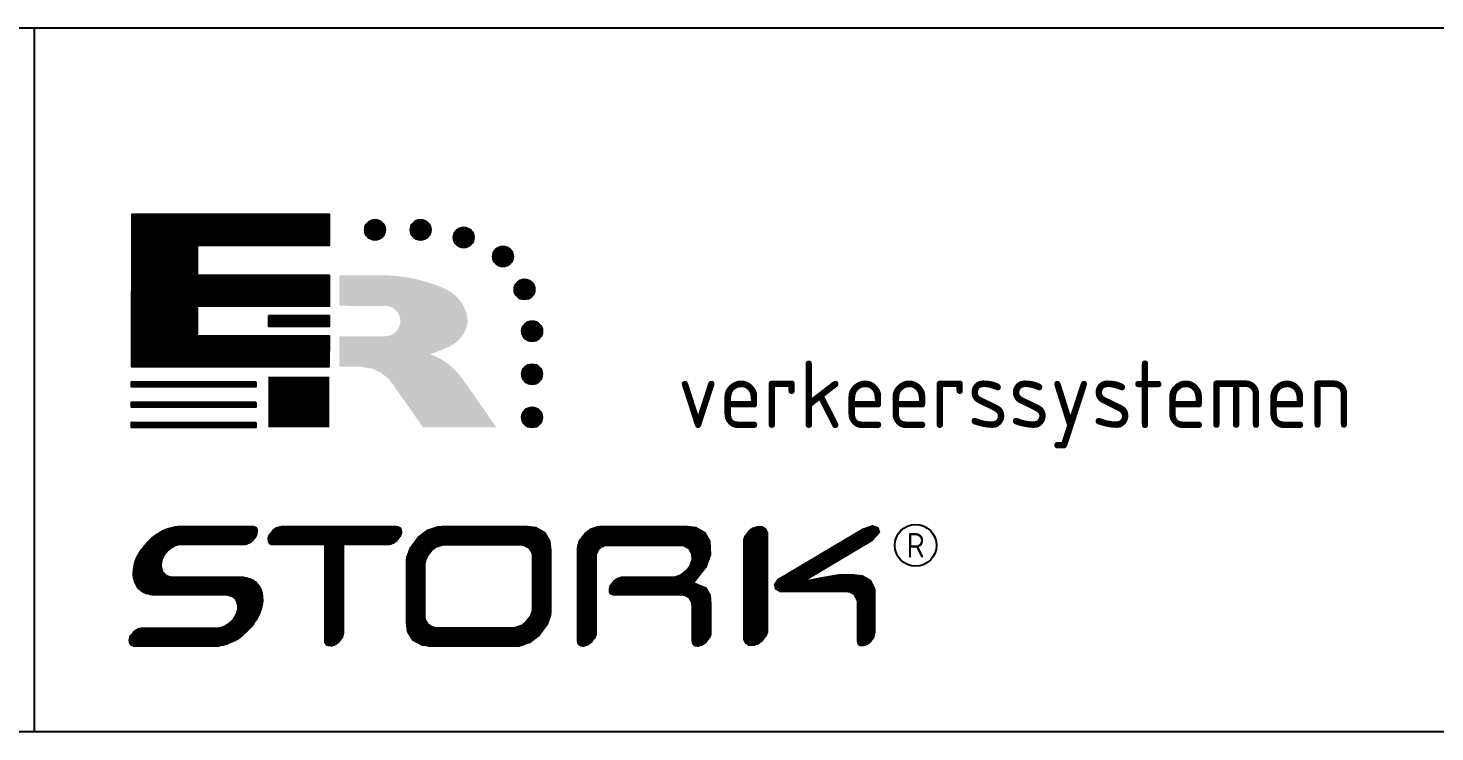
# Model space of a CAD drawing. Extents: x 0 to 386, y 0 to 277.
# Drawn here: x 54.71 to 84.68, y 0 to 15 of the extents above; entities that cross this region are included whole.
import ezdxf
from ezdxf.enums import TextEntityAlignment as Align

# ---------------------------------------------------------------- set-up
doc = ezdxf.new("R2010")
doc.units = 0
doc.header["$MEASUREMENT"] = 0
doc.linetypes.add('CONTINUEUS', pattern=[0, 0, 0, 0, 0, 0, 0])
doc.layers.get('0').update_dxf_attribs({"linetype": 'CONTINUOUS'})
for name, color, linetype in [('ER', 170, 'CONTINUOUS'), ('OH', 3, 'CONTINUOUS'), ('STORK', 130, 'CONTINUOUS')]:
    doc.layers.add(name, color=color, linetype=linetype)
doc.styles.add('ISO', font='isocp.shx')
doc.styles.add('ISOSMAL', font='isocp.shx')

# ---------------------------------------------------------------- blocks, each defined once
blk = doc.blocks.new('*X16')
at = {"color": 0}
for p, q in [((18.069, 3.334), (18.715, 3.334)), ((18.085, 3.365), (18.715, 3.365)), ((18.109, 3.397), (18.715, 3.397)), ((18.134, 3.429), (18.714, 3.429)), ((18.158, 3.461), (18.71, 3.461)), ((18.189, 3.493), (18.694, 3.493)), ((18.231, 3.524), (18.677, 3.524)), ((18.273, 3.556), (18.661, 3.556)), ((18.342, 3.588), (18.608, 3.588)), ((21.192, 3.334), (21.923, 3.334)), ((21.245, 3.365), (21.952, 3.365)), ((21.298, 3.397), (21.981, 3.397)), ((21.352, 3.429), (22.01, 3.429)), ((21.405, 3.461), (22.028, 3.461)), ((21.458, 3.493), (22.016, 3.493)), ((21.511, 3.524), (22.005, 3.524)), ((21.571, 3.556), (21.994, 3.556)), ((21.664, 3.588), (21.982, 3.588)), ((21.756, 3.619), (21.907, 3.619)), ((18.032, 3.207), (18.715, 3.207)), ((18.032, 3.175), (18.715, 3.175)), ((18.032, 3.143), (18.715, 3.143)), ((18.032, 3.111), (18.715, 3.111)), ((18.032, 3.08), (18.715, 3.08)), ((18.032, 3.048), (18.715, 3.048)), ((18.032, 3.016), (18.715, 3.016)), ((18.032, 2.985), (18.715, 2.985)), ((18.032, 2.953), (18.715, 2.953)), ((18.032, 2.921), (18.715, 2.921)), ((18.036, 3.239), (18.715, 3.239)), ((18.047, 3.27), (18.715, 3.27)), ((18.058, 3.302), (18.715, 3.302)), ((20.499, 2.921), (21.315, 2.921)), ((20.552, 2.953), (21.368, 2.953)), ((20.606, 2.985), (21.421, 2.985)), ((20.659, 3.016), (21.474, 3.016)), ((20.712, 3.048), (21.527, 3.048)), ((20.766, 3.08), (21.58, 3.08)), ((20.819, 3.111), (21.634, 3.111)), ((20.872, 3.143), (21.687, 3.143)), ((20.925, 3.175), (21.74, 3.175)), ((20.979, 3.207), (21.793, 3.207)), ((21.032, 3.239), (21.835, 3.239)), ((21.085, 3.27), (21.864, 3.27)), ((21.139, 3.302), (21.893, 3.302)), ((18.032, 2.889), (18.715, 2.889)), ((18.032, 2.857), (18.715, 2.857)), ((18.032, 2.826), (18.715, 2.826)), ((18.032, 2.794), (18.715, 2.794)), ((18.032, 2.762), (18.715, 2.762)), ((18.032, 2.731), (18.715, 2.731)), ((18.032, 2.699), (18.715, 2.699)), ((18.032, 2.667), (18.715, 2.667)), ((18.032, 2.635), (18.715, 2.635)), ((18.032, 2.603), (18.715, 2.603)), ((18.032, 2.572), (18.715, 2.572)), ((18.032, 2.54), (18.715, 2.54)), ((18.032, 2.508), (18.715, 2.508)), ((19.806, 2.508), (20.625, 2.508)), ((19.86, 2.54), (20.678, 2.54)), ((19.913, 2.572), (20.731, 2.572)), ((19.966, 2.603), (20.784, 2.603)), ((20.02, 2.635), (20.837, 2.635)), ((20.073, 2.667), (20.89, 2.667)), ((20.126, 2.699), (20.943, 2.699)), ((20.179, 2.731), (20.996, 2.731)), ((20.233, 2.762), (21.05, 2.762)), ((20.286, 2.794), (21.103, 2.794)), ((20.339, 2.826), (21.156, 2.826)), ((20.393, 2.857), (21.209, 2.857)), ((20.446, 2.889), (21.262, 2.889)), ((18.032, 2.477), (18.715, 2.477)), ((18.032, 2.445), (18.715, 2.445)), ((18.032, 2.413), (18.715, 2.413)), ((18.032, 2.381), (18.715, 2.381)), ((18.032, 2.349), (18.715, 2.349)), ((18.032, 2.318), (18.715, 2.318)), ((18.032, 2.286), (18.715, 2.286)), ((18.032, 2.254), (18.715, 2.254)), ((18.032, 2.223), (18.715, 2.223)), ((18.032, 2.191), (18.715, 2.191)), ((18.032, 2.159), (18.715, 2.159)), ((18.032, 2.127), (18.715, 2.127)), ((18.032, 2.095), (18.715, 2.095)), ((19.114, 2.095), (19.935, 2.095)), ((19.167, 2.127), (19.988, 2.127)), ((19.22, 2.159), (20.041, 2.159)), ((19.274, 2.191), (20.094, 2.191)), ((19.327, 2.223), (20.147, 2.223)), ((19.38, 2.254), (20.2, 2.254)), ((19.433, 2.286), (20.253, 2.286)), ((19.487, 2.318), (20.306, 2.318)), ((19.54, 2.349), (20.359, 2.349)), ((19.593, 2.381), (20.412, 2.381)), ((19.647, 2.413), (20.465, 2.413)), ((19.7, 2.445), (20.519, 2.445)), ((19.753, 2.477), (20.572, 2.477)), ((20.264, 2.095), (21.654, 2.095)), ((20.433, 2.127), (21.599, 2.127)), ((20.634, 2.159), (21.544, 2.159)), ((20.836, 2.191), (21.287, 2.191)), ((18.032, 2.064), (18.715, 2.064)), ((18.032, 2.032), (18.715, 2.032)), ((18.032, 2), (18.715, 2)), ((18.032, 1.968), (18.715, 1.968)), ((18.032, 1.937), (18.715, 1.937)), ((18.032, 1.905), (18.715, 1.905)), ((18.032, 1.873), (18.715, 1.873)), ((18.032, 1.841), (18.715, 1.841)), ((18.032, 1.81), (18.715, 1.81)), ((18.032, 1.778), (18.715, 1.778)), ((18.032, 1.746), (18.715, 1.746)), ((18.032, 1.714), (18.715, 1.714)), ((18.032, 1.683), (18.715, 1.683)), ((18.951, 1.905), (21.825, 1.905)), ((18.956, 1.937), (21.807, 1.937)), ((18.959, 1.873), (21.842, 1.873)), ((18.967, 1.841), (21.859, 1.841)), ((18.974, 1.81), (21.875, 1.81)), ((18.978, 1.968), (21.79, 1.968)), ((18.982, 1.778), (21.882, 1.778)), ((19, 2), (19.775, 2)), ((19.022, 2.032), (19.828, 2.032)), ((19.022, 1.746), (21.89, 1.746)), ((19.061, 2.064), (19.881, 2.064)), ((19.08, 1.714), (21.89, 1.714)), ((19.788, 2), (21.773, 2)), ((19.946, 2.032), (21.756, 2.032)), ((20.105, 2.064), (21.708, 2.064)), ((21.175, 1.683), (21.89, 1.683)), ((18.032, 1.651), (18.715, 1.651)), ((18.032, 1.619), (18.715, 1.619)), ((18.032, 1.587), (18.715, 1.587)), ((18.032, 1.556), (18.715, 1.556)), ((18.032, 1.524), (18.715, 1.524)), ((18.032, 1.492), (18.715, 1.492)), ((18.032, 1.46), (18.715, 1.46)), ((18.032, 1.429), (18.715, 1.429)), ((18.032, 1.397), (18.715, 1.397)), ((18.032, 1.365), (18.715, 1.365)), ((18.032, 1.333), (18.715, 1.333)), ((18.032, 1.302), (18.715, 1.302)), ((18.032, 1.27), (18.715, 1.27)), ((21.231, 1.651), (21.89, 1.651)), ((21.287, 1.619), (21.89, 1.619)), ((21.32, 1.587), (21.89, 1.587)), ((21.338, 1.556), (21.89, 1.556)), ((21.352, 1.524), (21.89, 1.524)), ((21.365, 1.492), (21.89, 1.492)), ((21.378, 1.46), (21.89, 1.46)), ((21.389, 1.429), (21.89, 1.429)), ((21.396, 1.397), (21.89, 1.397)), ((21.398, 1.365), (21.89, 1.365)), ((21.4, 1.333), (21.89, 1.333)), ((21.4, 1.302), (21.89, 1.302)), ((21.4, 1.27), (21.89, 1.27)), ((18.032, 1.238), (18.715, 1.238)), ((18.032, 1.206), (18.715, 1.206)), ((18.032, 1.175), (18.715, 1.175)), ((18.032, 1.143), (18.715, 1.143)), ((18.032, 1.111), (18.715, 1.111)), ((18.032, 1.079), (18.715, 1.079)), ((18.032, 1.048), (18.715, 1.048)), ((18.032, 1.016), (18.715, 1.016)), ((18.032, 0.984), (18.715, 0.984)), ((18.032, 0.953), (18.715, 0.953)), ((18.032, 0.921), (18.715, 0.921)), ((18.032, 0.889), (18.715, 0.889)), ((18.032, 0.857), (18.715, 0.857)), ((21.4, 1.238), (21.89, 1.238)), ((21.4, 1.206), (21.89, 1.206)), ((21.4, 1.175), (21.89, 1.175)), ((21.4, 1.143), (21.89, 1.143)), ((21.4, 1.111), (21.89, 1.111)), ((21.4, 1.079), (21.89, 1.079)), ((21.4, 1.048), (21.89, 1.048)), ((21.4, 1.016), (21.89, 1.016)), ((21.4, 0.984), (21.89, 0.984)), ((21.4, 0.953), (21.89, 0.953)), ((21.4, 0.921), (21.89, 0.921)), ((21.4, 0.889), (21.89, 0.889)), ((21.4, 0.857), (21.89, 0.857)), ((18.032, 0.826), (18.715, 0.826)), ((18.032, 0.794), (18.715, 0.794)), ((18.032, 0.762), (18.715, 0.762)), ((18.032, 0.73), (18.715, 0.73)), ((18.032, 0.699), (18.715, 0.699)), ((18.032, 0.667), (18.715, 0.667)), ((18.032, 0.635), (18.715, 0.635)), ((18.032, 0.603), (18.715, 0.603)), ((18.032, 0.572), (18.715, 0.572)), ((18.032, 0.54), (18.715, 0.54)), ((18.032, 0.508), (18.714, 0.508)), ((18.032, 0.476), (18.702, 0.476)), ((18.032, 0.445), (18.689, 0.445)), ((21.4, 0.826), (21.89, 0.826)), ((21.4, 0.794), (21.89, 0.794)), ((21.4, 0.762), (21.89, 0.762)), ((21.4, 0.73), (21.89, 0.73)), ((21.4, 0.699), (21.89, 0.699)), ((21.4, 0.667), (21.89, 0.667)), ((21.4, 0.635), (21.89, 0.635)), ((21.4, 0.603), (21.89, 0.603)), ((21.4, 0.572), (21.89, 0.572)), ((21.4, 0.54), (21.89, 0.54)), ((21.4, 0.508), (21.89, 0.508)), ((21.4, 0.476), (21.886, 0.476)), ((21.4, 0.445), (21.88, 0.445)), ((18.032, 0.413), (18.677, 0.413)), ((18.032, 0.381), (18.665, 0.381)), ((18.032, 0.349), (18.643, 0.349)), ((18.032, 0.318), (18.62, 0.318)), ((18.032, 0.286), (18.597, 0.286)), ((18.046, 0.254), (18.574, 0.254)), ((18.063, 0.222), (18.533, 0.222)), ((18.08, 0.191), (18.491, 0.191)), ((18.108, 0.159), (18.449, 0.159)), ((18.166, 0.127), (18.361, 0.127)), ((21.4, 0.413), (21.873, 0.413)), ((21.4, 0.381), (21.867, 0.381)), ((21.4, 0.349), (21.861, 0.349)), ((21.4, 0.318), (21.852, 0.318)), ((21.4, 0.286), (21.827, 0.286)), ((21.4, 0.254), (21.802, 0.254)), ((21.401, 0.222), (21.777, 0.222)), ((21.407, 0.191), (21.738, 0.191)), ((21.421, 0.159), (21.698, 0.159)), ((21.443, 0.127), (21.64, 0.127))]:
    blk.add_line(p, q, dxfattribs=at)
blk = doc.blocks.new('*X14')
at = {"color": 0}
for p, q in [((8.435, 3.334), (12.192, 3.334)), ((8.477, 3.365), (12.174, 3.365)), ((8.52, 3.397), (12.156, 3.397)), ((8.562, 3.429), (12.138, 3.429)), ((8.604, 3.461), (12.101, 3.461)), ((8.646, 3.493), (12.046, 3.493)), ((8.707, 3.524), (11.991, 3.524)), ((8.798, 3.556), (11.935, 3.556)), ((8.889, 3.588), (11.88, 3.588)), ((9.04, 3.619), (11.648, 3.619)), ((8.138, 2.921), (8.787, 2.921)), ((8.149, 2.953), (8.83, 2.953)), ((8.16, 2.985), (8.873, 2.985)), ((8.174, 3.016), (8.915, 3.016)), ((8.198, 3.048), (8.986, 3.048)), ((8.222, 3.08), (9.08, 3.08)), ((8.246, 3.111), (12.282, 3.111)), ((8.27, 3.143), (12.278, 3.143)), ((8.294, 3.175), (12.275, 3.175)), ((8.318, 3.207), (12.265, 3.207)), ((8.342, 3.239), (12.247, 3.239)), ((8.366, 3.27), (12.229, 3.27)), ((8.393, 3.302), (12.21, 3.302)), ((11.505, 3.08), (12.286, 3.08)), ((11.579, 3.048), (12.289, 3.048)), ((11.639, 3.016), (12.293, 3.016)), ((11.68, 2.985), (12.297, 2.985)), ((11.7, 2.953), (12.3, 2.953)), ((11.72, 2.921), (12.304, 2.921)), ((8.055, 2.603), (8.603, 2.603)), ((8.055, 2.572), (8.593, 2.572)), ((8.055, 2.54), (8.59, 2.54)), ((8.055, 2.508), (8.586, 2.508)), ((8.057, 2.635), (8.615, 2.635)), ((8.06, 2.667), (8.626, 2.667)), ((8.064, 2.699), (8.637, 2.699)), ((8.072, 2.731), (8.649, 2.731)), ((8.083, 2.762), (8.665, 2.762)), ((8.094, 2.794), (8.688, 2.794)), ((8.105, 2.826), (8.711, 2.826)), ((8.116, 2.857), (8.735, 2.857)), ((8.127, 2.889), (8.758, 2.889)), ((11.741, 2.889), (12.305, 2.889)), ((11.761, 2.857), (12.305, 2.857)), ((11.765, 2.826), (12.305, 2.826)), ((11.769, 2.794), (12.305, 2.794)), ((11.773, 2.762), (12.305, 2.762)), ((11.775, 2.731), (12.305, 2.731)), ((11.775, 2.699), (12.305, 2.699)), ((11.775, 2.667), (12.305, 2.667)), ((11.775, 2.635), (12.305, 2.635)), ((11.775, 2.603), (12.305, 2.603)), ((11.775, 2.572), (12.305, 2.572)), ((11.775, 2.54), (12.305, 2.54)), ((11.775, 2.508), (12.305, 2.508)), ((8.055, 2.477), (8.586, 2.477)), ((8.055, 2.445), (8.586, 2.445)), ((8.055, 2.413), (8.586, 2.413)), ((8.055, 2.381), (8.586, 2.381)), ((8.055, 2.349), (8.586, 2.349)), ((8.055, 2.318), (8.586, 2.318)), ((8.055, 2.286), (8.586, 2.286)), ((8.055, 2.254), (8.586, 2.254)), ((8.055, 2.223), (8.586, 2.223)), ((8.055, 2.191), (8.586, 2.191)), ((8.055, 2.159), (8.586, 2.159)), ((8.055, 2.127), (8.586, 2.127)), ((8.055, 2.095), (8.586, 2.095)), ((11.775, 2.477), (12.305, 2.477)), ((11.775, 2.445), (12.305, 2.445)), ((11.775, 2.413), (12.305, 2.413)), ((11.775, 2.381), (12.305, 2.381)), ((11.775, 2.349), (12.305, 2.349)), ((11.775, 2.318), (12.305, 2.318)), ((11.775, 2.286), (12.305, 2.286)), ((11.775, 2.254), (12.305, 2.254)), ((11.775, 2.223), (12.305, 2.223)), ((11.775, 2.191), (12.305, 2.191)), ((11.775, 2.159), (12.305, 2.159)), ((11.775, 2.127), (12.305, 2.127)), ((11.775, 2.095), (12.305, 2.095)), ((8.055, 2.064), (8.586, 2.064)), ((8.055, 2.032), (8.586, 2.032)), ((8.055, 2), (8.586, 2)), ((8.055, 1.968), (8.586, 1.968)), ((8.055, 1.937), (8.586, 1.937)), ((8.055, 1.905), (8.586, 1.905)), ((8.055, 1.873), (8.586, 1.873)), ((8.055, 1.841), (8.586, 1.841)), ((8.055, 1.81), (8.586, 1.81)), ((8.055, 1.778), (8.586, 1.778)), ((8.055, 1.746), (8.586, 1.746)), ((8.055, 1.714), (8.586, 1.714)), ((8.055, 1.683), (8.586, 1.683)), ((11.775, 2.064), (12.305, 2.064)), ((11.775, 2.032), (12.305, 2.032)), ((11.775, 2), (12.305, 2)), ((11.775, 1.968), (12.305, 1.968)), ((11.775, 1.937), (12.305, 1.937)), ((11.775, 1.905), (12.305, 1.905)), ((11.775, 1.873), (12.305, 1.873)), ((11.775, 1.841), (12.305, 1.841)), ((11.775, 1.81), (12.305, 1.81)), ((11.775, 1.778), (12.305, 1.778)), ((11.775, 1.746), (12.305, 1.746)), ((11.775, 1.714), (12.305, 1.714)), ((11.775, 1.683), (12.305, 1.683)), ((8.055, 1.651), (8.586, 1.651)), ((8.055, 1.619), (8.586, 1.619)), ((8.055, 1.587), (8.586, 1.587)), ((8.055, 1.556), (8.586, 1.556)), ((8.055, 1.524), (8.586, 1.524)), ((8.055, 1.492), (8.586, 1.492)), ((8.055, 1.46), (8.586, 1.46)), ((8.055, 1.429), (8.586, 1.429)), ((8.055, 1.397), (8.586, 1.397)), ((8.055, 1.365), (8.586, 1.365)), ((8.055, 1.333), (8.586, 1.333)), ((8.055, 1.302), (8.586, 1.302)), ((8.055, 1.27), (8.586, 1.27)), ((11.775, 1.651), (12.305, 1.651)), ((11.775, 1.619), (12.305, 1.619)), ((11.775, 1.587), (12.305, 1.587)), ((11.775, 1.556), (12.305, 1.556)), ((11.775, 1.524), (12.305, 1.524)), ((11.775, 1.492), (12.305, 1.492)), ((11.775, 1.46), (12.305, 1.46)), ((11.775, 1.429), (12.305, 1.429)), ((11.775, 1.397), (12.305, 1.397)), ((11.775, 1.365), (12.305, 1.365)), ((11.775, 1.333), (12.305, 1.333)), ((11.775, 1.302), (12.305, 1.302)), ((11.775, 1.27), (12.305, 1.27)), ((8.055, 1.238), (8.586, 1.238)), ((8.055, 1.206), (8.586, 1.206)), ((8.055, 1.175), (8.586, 1.175)), ((8.055, 1.143), (8.586, 1.143)), ((8.055, 1.111), (8.586, 1.111)), ((8.055, 1.079), (8.586, 1.079)), ((8.055, 1.048), (8.586, 1.048)), ((8.055, 1.016), (8.586, 1.016)), ((8.055, 0.984), (8.586, 0.984)), ((8.055, 0.953), (8.589, 0.953)), ((8.055, 0.921), (8.593, 0.921)), ((8.055, 0.889), (8.596, 0.889)), ((8.055, 0.857), (8.601, 0.857)), ((11.63, 0.857), (12.245, 0.857)), ((11.654, 0.889), (12.256, 0.889)), ((11.677, 0.921), (12.268, 0.921)), ((11.701, 0.953), (12.279, 0.953)), ((11.716, 0.984), (12.291, 0.984)), ((11.726, 1.016), (12.298, 1.016)), ((11.736, 1.048), (12.3, 1.048)), ((11.747, 1.079), (12.303, 1.079)), ((11.757, 1.111), (12.305, 1.111)), ((11.767, 1.143), (12.305, 1.143)), ((11.773, 1.175), (12.305, 1.175)), ((11.775, 1.238), (12.305, 1.238)), ((11.775, 1.206), (12.305, 1.206)), ((8.055, 0.826), (8.621, 0.826)), ((8.055, 0.794), (8.64, 0.794)), ((8.058, 0.762), (8.66, 0.762)), ((8.061, 0.73), (8.679, 0.73)), ((8.064, 0.699), (8.719, 0.699)), ((8.068, 0.667), (8.773, 0.667)), ((8.071, 0.635), (8.827, 0.635)), ((8.074, 0.603), (12.112, 0.603)), ((8.078, 0.572), (12.088, 0.572)), ((8.081, 0.54), (12.065, 0.54)), ((8.091, 0.508), (12.041, 0.508)), ((8.11, 0.476), (12.018, 0.476)), ((8.129, 0.445), (11.995, 0.445)), ((11.288, 0.635), (12.135, 0.635)), ((11.378, 0.667), (12.159, 0.667)), ((11.451, 0.699), (12.182, 0.699)), ((11.494, 0.73), (12.198, 0.73)), ((11.536, 0.762), (12.21, 0.762)), ((11.579, 0.794), (12.222, 0.794)), ((11.607, 0.826), (12.233, 0.826)), ((8.148, 0.413), (11.971, 0.413)), ((8.168, 0.381), (11.93, 0.381)), ((8.187, 0.349), (11.888, 0.349)), ((8.206, 0.318), (11.846, 0.318)), ((8.225, 0.286), (11.804, 0.286)), ((8.251, 0.254), (11.762, 0.254)), ((8.309, 0.222), (11.719, 0.222)), ((8.367, 0.191), (11.668, 0.191)), ((8.425, 0.159), (11.576, 0.159)), ((8.483, 0.127), (11.485, 0.127)), ((8.681, 0.095), (11.377, 0.095))]:
    blk.add_line(p, q, dxfattribs=at)
blk = doc.blocks.new('*X15')
at = {"color": 0}
for p, q in [((13.265, 3.334), (16.927, 3.334)), ((13.289, 3.365), (16.909, 3.365)), ((13.313, 3.397), (16.891, 3.397)), ((13.344, 3.429), (16.873, 3.429)), ((13.387, 3.461), (16.838, 3.461)), ((13.43, 3.493), (16.783, 3.493)), ((13.473, 3.524), (16.727, 3.524)), ((13.519, 3.556), (16.672, 3.556)), ((13.61, 3.588), (16.616, 3.588)), ((13.716, 3.619), (16.396, 3.619)), ((13.116, 2.985), (13.765, 2.985)), ((13.116, 2.953), (13.732, 2.953)), ((13.116, 2.921), (13.707, 2.921)), ((13.119, 3.016), (13.808, 3.016)), ((13.123, 3.048), (13.882, 3.048)), ((13.134, 3.08), (17.014, 3.08)), ((13.145, 3.111), (17.013, 3.111)), ((13.157, 3.143), (17.012, 3.143)), ((13.168, 3.175), (17.01, 3.175)), ((13.179, 3.207), (17, 3.207)), ((13.194, 3.239), (16.982, 3.239)), ((13.218, 3.27), (16.963, 3.27)), ((13.241, 3.302), (16.945, 3.302)), ((16.266, 3.048), (17.016, 3.048)), ((16.323, 3.016), (17.017, 3.016)), ((16.379, 2.985), (17.018, 2.985)), ((16.42, 2.953), (17.02, 2.953)), ((16.438, 2.921), (17.021, 2.921)), ((13.116, 2.889), (13.682, 2.889)), ((13.116, 2.857), (13.672, 2.857)), ((13.116, 2.826), (13.661, 2.826)), ((13.116, 2.794), (13.651, 2.794)), ((13.116, 2.762), (13.647, 2.762)), ((13.116, 2.731), (13.646, 2.731)), ((13.116, 2.699), (13.646, 2.699)), ((13.116, 2.667), (13.646, 2.667)), ((13.116, 2.635), (13.646, 2.635)), ((13.116, 2.603), (13.646, 2.603)), ((13.116, 2.572), (13.646, 2.572)), ((13.116, 2.54), (13.646, 2.54)), ((13.116, 2.508), (13.646, 2.508)), ((16.457, 2.889), (17.022, 2.889)), ((16.459, 2.508), (16.924, 2.508)), ((16.47, 2.54), (16.935, 2.54)), ((16.475, 2.857), (17.024, 2.857)), ((16.481, 2.572), (16.946, 2.572)), ((16.491, 2.603), (16.957, 2.603)), ((16.493, 2.826), (17.025, 2.826)), ((16.498, 2.794), (17.023, 2.794)), ((16.499, 2.762), (17.012, 2.762)), ((16.5, 2.731), (17.001, 2.731)), ((16.502, 2.699), (16.99, 2.699)), ((16.502, 2.635), (16.968, 2.635)), ((16.503, 2.667), (16.979, 2.667)), ((13.116, 2.477), (13.646, 2.477)), ((13.116, 2.445), (13.646, 2.445)), ((13.116, 2.413), (13.646, 2.413)), ((13.116, 2.381), (13.646, 2.381)), ((13.116, 2.349), (13.646, 2.349)), ((13.116, 2.318), (13.646, 2.318)), ((13.116, 2.286), (13.646, 2.286)), ((13.116, 2.254), (13.646, 2.254)), ((13.116, 2.223), (13.646, 2.223)), ((13.116, 2.191), (13.646, 2.191)), ((13.116, 2.159), (13.646, 2.159)), ((13.116, 2.127), (13.646, 2.127)), ((13.116, 2.095), (13.646, 2.095)), ((14.309, 2.095), (16.643, 2.095)), ((14.401, 2.127), (16.668, 2.127)), ((16.066, 2.159), (16.693, 2.159)), ((16.156, 2.191), (16.718, 2.191)), ((16.207, 2.223), (16.743, 2.223)), ((16.25, 2.254), (16.768, 2.254)), ((16.293, 2.286), (16.793, 2.286)), ((16.33, 2.318), (16.818, 2.318)), ((16.355, 2.349), (16.843, 2.349)), ((16.379, 2.381), (16.868, 2.381)), ((16.403, 2.413), (16.891, 2.413)), ((16.428, 2.445), (16.902, 2.445)), ((16.448, 2.477), (16.913, 2.477)), ((13.116, 2.064), (13.646, 2.064)), ((13.116, 2.032), (13.646, 2.032)), ((13.116, 2), (13.646, 2)), ((13.116, 1.968), (13.646, 1.968)), ((13.116, 1.937), (13.646, 1.937)), ((13.116, 1.905), (13.646, 1.905)), ((13.116, 1.873), (13.646, 1.873)), ((13.116, 1.841), (13.646, 1.841)), ((13.116, 1.81), (13.646, 1.81)), ((13.116, 1.778), (13.646, 1.778)), ((13.116, 1.746), (13.646, 1.746)), ((13.116, 1.714), (13.646, 1.714)), ((13.116, 1.683), (13.646, 1.683)), ((14.059, 1.778), (16.913, 1.778)), ((14.059, 1.746), (16.931, 1.746)), ((14.06, 1.714), (16.949, 1.714)), ((14.062, 1.683), (16.967, 1.683)), ((14.067, 1.81), (16.895, 1.81)), ((14.078, 1.841), (16.825, 1.841)), ((14.088, 1.873), (16.745, 1.873)), ((14.104, 1.905), (16.665, 1.905)), ((14.127, 1.937), (16.585, 1.937)), ((14.15, 1.968), (16.544, 1.968)), ((14.174, 2), (16.569, 2)), ((14.212, 2.032), (16.594, 2.032)), ((14.257, 2.064), (16.619, 2.064)), ((13.116, 1.651), (13.646, 1.651)), ((13.116, 1.619), (13.646, 1.619)), ((13.116, 1.587), (13.646, 1.587)), ((13.116, 1.556), (13.646, 1.556)), ((13.116, 1.524), (13.646, 1.524)), ((13.116, 1.492), (13.646, 1.492)), ((13.116, 1.46), (13.646, 1.46)), ((13.116, 1.429), (13.646, 1.429)), ((13.116, 1.397), (13.646, 1.397)), ((13.116, 1.365), (13.646, 1.365)), ((13.116, 1.333), (13.646, 1.333)), ((13.116, 1.302), (13.646, 1.302)), ((13.116, 1.27), (13.646, 1.27)), ((14.082, 1.651), (16.985, 1.651)), ((14.124, 1.619), (17.003, 1.619)), ((16.291, 1.587), (17.018, 1.587)), ((16.347, 1.556), (17.021, 1.556)), ((16.404, 1.524), (17.024, 1.524)), ((16.433, 1.492), (17.026, 1.492)), ((16.451, 1.46), (17.029, 1.46)), ((16.469, 1.429), (17.032, 1.429)), ((16.487, 1.397), (17.035, 1.397)), ((16.499, 1.365), (17.038, 1.365)), ((16.502, 1.333), (17.04, 1.333)), ((16.504, 1.302), (17.04, 1.302)), ((16.507, 1.27), (17.04, 1.27)), ((13.116, 1.238), (13.646, 1.238)), ((13.116, 1.206), (13.646, 1.206)), ((13.116, 1.175), (13.646, 1.175)), ((13.116, 1.143), (13.646, 1.143)), ((13.116, 1.111), (13.646, 1.111)), ((13.116, 1.079), (13.646, 1.079)), ((13.116, 1.048), (13.646, 1.048)), ((13.116, 1.016), (13.646, 1.016)), ((13.116, 0.984), (13.646, 0.984)), ((13.116, 0.953), (13.646, 0.953)), ((13.116, 0.921), (13.646, 0.921)), ((13.116, 0.889), (13.646, 0.889)), ((13.116, 0.857), (13.646, 0.857)), ((16.509, 1.238), (17.04, 1.238)), ((16.51, 1.206), (17.04, 1.206)), ((16.51, 1.175), (17.04, 1.175)), ((16.51, 1.143), (17.04, 1.143)), ((16.51, 1.111), (17.04, 1.111)), ((16.51, 1.079), (17.04, 1.079)), ((16.51, 1.048), (17.04, 1.048)), ((16.51, 1.016), (17.04, 1.016)), ((16.51, 0.984), (17.04, 0.984)), ((16.51, 0.953), (17.04, 0.953)), ((16.51, 0.921), (17.04, 0.921)), ((16.51, 0.889), (17.04, 0.889)), ((16.51, 0.857), (17.04, 0.857)), ((13.116, 0.826), (13.646, 0.826)), ((13.116, 0.794), (13.646, 0.794)), ((13.116, 0.762), (13.646, 0.762)), ((13.116, 0.73), (13.646, 0.73)), ((13.116, 0.699), (13.646, 0.699)), ((13.116, 0.667), (13.646, 0.667)), ((13.116, 0.635), (13.646, 0.635)), ((13.116, 0.603), (13.646, 0.603)), ((13.116, 0.572), (13.646, 0.572)), ((13.116, 0.54), (13.646, 0.54)), ((13.116, 0.508), (13.646, 0.508)), ((13.116, 0.476), (13.646, 0.476)), ((13.116, 0.445), (13.646, 0.445)), ((16.51, 0.826), (17.04, 0.826)), ((16.51, 0.794), (17.04, 0.794)), ((16.51, 0.762), (17.04, 0.762)), ((16.51, 0.73), (17.04, 0.73)), ((16.51, 0.699), (17.04, 0.699)), ((16.51, 0.667), (17.04, 0.667)), ((16.51, 0.635), (17.04, 0.635)), ((16.51, 0.603), (17.04, 0.603)), ((16.51, 0.572), (17.04, 0.572)), ((16.51, 0.54), (17.04, 0.54)), ((16.51, 0.508), (17.04, 0.508)), ((16.51, 0.476), (17.04, 0.476)), ((16.51, 0.445), (17.038, 0.445)), ((13.116, 0.413), (13.638, 0.413)), ((13.116, 0.381), (13.628, 0.381)), ((13.116, 0.349), (13.618, 0.349)), ((13.116, 0.318), (13.603, 0.318)), ((13.116, 0.286), (13.578, 0.286)), ((13.116, 0.254), (13.554, 0.254)), ((13.12, 0.222), (13.53, 0.222)), ((13.123, 0.191), (13.49, 0.191)), ((13.138, 0.159), (13.448, 0.159)), ((13.157, 0.127), (13.398, 0.127)), ((13.256, 0.095), (13.313, 0.095)), ((16.51, 0.413), (17.03, 0.413)), ((16.51, 0.381), (17.018, 0.381)), ((16.51, 0.349), (17.007, 0.349)), ((16.51, 0.318), (16.991, 0.318)), ((16.51, 0.286), (16.967, 0.286)), ((16.51, 0.254), (16.943, 0.254)), ((16.511, 0.222), (16.919, 0.222)), ((16.513, 0.191), (16.881, 0.191)), ((16.526, 0.159), (16.84, 0.159)), ((16.546, 0.127), (16.791, 0.127)), ((16.667, 0.095), (16.697, 0.095))]:
    blk.add_line(p, q, dxfattribs=at)
blk = doc.blocks.new('*X12')
at = {"color": 0}
for p, q in [((0.581, 3.334), (3.573, 3.334)), ((0.624, 3.365), (3.588, 3.365)), ((0.666, 3.397), (3.602, 3.397)), ((0.718, 3.429), (3.61, 3.429)), ((0.77, 3.461), (3.612, 3.461)), ((0.825, 3.493), (3.613, 3.493)), ((0.893, 3.524), (3.613, 3.524)), ((0.974, 3.556), (3.6, 3.556)), ((1.077, 3.588), (3.584, 3.588)), ((1.248, 3.619), (3.524, 3.619)), ((0.191, 2.921), (0.988, 2.921)), ((0.213, 2.953), (1.023, 2.953)), ((0.238, 2.985), (1.058, 2.985)), ((0.263, 3.016), (1.113, 3.016)), ((0.288, 3.048), (1.175, 3.048)), ((0.315, 3.08), (1.26, 3.08)), ((0.344, 3.111), (3.325, 3.111)), ((0.372, 3.143), (3.394, 3.143)), ((0.401, 3.175), (3.442, 3.175)), ((0.434, 3.207), (3.475, 3.207)), ((0.467, 3.239), (3.506, 3.239)), ((0.499, 3.27), (3.535, 3.27)), ((0.539, 3.302), (3.556, 3.302)), ((0, 2.508), (0.778, 2.508)), ((0.008, 2.54), (0.78, 2.54)), ((0.016, 2.572), (0.783, 2.572)), ((0.026, 2.603), (0.791, 2.603)), ((0.039, 2.635), (0.799, 2.635)), ((0.052, 2.667), (0.809, 2.667)), ((0.066, 2.699), (0.823, 2.699)), ((0.081, 2.731), (0.837, 2.731)), ((0.099, 2.762), (0.856, 2.762)), ((0.117, 2.794), (0.875, 2.794)), ((0.134, 2.826), (0.9, 2.826)), ((0.153, 2.857), (0.927, 2.857)), ((0.172, 2.889), (0.958, 2.889)), ((-0.032, 2.254), (0.847, 2.254)), ((-0.032, 2.223), (0.878, 2.223)), ((-0.031, 2.286), (0.823, 2.286)), ((-0.031, 2.191), (0.916, 2.191)), ((-0.03, 2.318), (0.807, 2.318)), ((-0.029, 2.349), (0.794, 2.349)), ((-0.029, 2.159), (0.973, 2.159)), ((-0.027, 2.127), (1.082, 2.127)), ((-0.025, 2.381), (0.784, 2.381)), ((-0.023, 2.095), (3.338, 2.095)), ((-0.019, 2.413), (0.778, 2.413)), ((-0.013, 2.445), (0.777, 2.445)), ((-0.008, 2.477), (0.776, 2.477)), ((-0.014, 2.064), (3.442, 2.064)), ((-0.005, 2.032), (3.511, 2.032)), ((0.004, 2), (3.549, 2)), ((0.016, 1.968), (3.587, 1.968)), ((0.031, 1.937), (3.615, 1.937)), ((0.047, 1.905), (3.642, 1.905)), ((0.065, 1.873), (3.667, 1.873)), ((0.085, 1.841), (3.685, 1.841)), ((0.105, 1.81), (3.703, 1.81)), ((0.141, 1.778), (3.722, 1.778)), ((0.178, 1.746), (3.731, 1.746)), ((0.217, 1.714), (3.74, 1.714)), ((0.261, 1.683), (3.749, 1.683)), ((0.319, 1.651), (3.758, 1.651)), ((0.446, 1.619), (3.762, 1.619)), ((2.797, 1.587), (3.766, 1.587)), ((2.88, 1.556), (3.769, 1.556)), ((2.928, 1.524), (3.772, 1.524)), ((2.965, 1.492), (3.774, 1.492)), ((2.991, 1.46), (3.776, 1.46)), ((3.012, 1.429), (3.776, 1.429)), ((3.026, 1.397), (3.773, 1.397)), ((3.038, 1.365), (3.77, 1.365)), ((3.048, 1.333), (3.766, 1.333)), ((3.052, 1.302), (3.758, 1.302)), ((3.055, 1.27), (3.751, 1.27)), ((2.903, 0.857), (3.586, 0.857)), ((2.928, 0.889), (3.604, 0.889)), ((2.952, 0.921), (3.621, 0.921)), ((2.974, 0.953), (3.639, 0.953)), ((2.991, 0.984), (3.655, 0.984)), ((3.009, 1.016), (3.671, 1.016)), ((3.021, 1.048), (3.687, 1.048)), ((3.033, 1.079), (3.697, 1.079)), ((3.043, 1.111), (3.707, 1.111)), ((3.048, 1.143), (3.717, 1.143)), ((3.054, 1.175), (3.726, 1.175)), ((3.057, 1.238), (3.743, 1.238)), ((3.057, 1.206), (3.734, 1.206)), ((-0.071, 0.445), (3.231, 0.445)), ((-0.045, 0.476), (3.266, 0.476)), ((-0.017, 0.508), (3.3, 0.508)), ((0.023, 0.54), (3.333, 0.54)), ((0.069, 0.572), (3.366, 0.572)), ((0.132, 0.603), (3.396, 0.603)), ((2.55, 0.635), (3.425, 0.635)), ((2.645, 0.667), (3.453, 0.667)), ((2.712, 0.699), (3.478, 0.699)), ((2.762, 0.73), (3.502, 0.73)), ((2.806, 0.762), (3.525, 0.762)), ((2.845, 0.794), (3.546, 0.794)), ((2.875, 0.826), (3.566, 0.826)), ((-0.152, 0.254), (2.958, 0.254)), ((-0.15, 0.222), (2.894, 0.222)), ((-0.146, 0.286), (3.014, 0.286)), ((-0.146, 0.191), (2.828, 0.191)), ((-0.139, 0.318), (3.07, 0.318)), ((-0.135, 0.159), (2.753, 0.159)), ((-0.133, 0.349), (3.114, 0.349)), ((-0.119, 0.381), (3.156, 0.381)), ((-0.109, 0.127), (2.647, 0.127)), ((-0.099, 0.413), (3.196, 0.413)), ((-0.042, 0.095), (2.503, 0.095))]:
    blk.add_line(p, q, dxfattribs=at)
blk = doc.blocks.new('*X13')
at = {"color": 0}
for p, q in [((3.982, 3.334), (7.845, 3.334)), ((3.993, 3.365), (7.856, 3.365)), ((4.009, 3.397), (7.868, 3.397)), ((4.034, 3.429), (7.879, 3.429)), ((4.058, 3.461), (7.88, 3.461)), ((4.083, 3.493), (7.878, 3.493)), ((4.121, 3.524), (7.876, 3.524)), ((4.163, 3.556), (7.863, 3.556)), ((4.214, 3.588), (7.844, 3.588)), ((4.306, 3.619), (7.769, 3.619)), ((3.962, 3.27), (7.8, 3.27)), ((3.964, 3.239), (7.776, 3.239)), ((3.966, 3.207), (7.748, 3.207)), ((3.97, 3.302), (7.824, 3.302)), ((3.97, 3.175), (7.707, 3.175)), ((3.99, 3.143), (7.665, 3.143)), ((4.026, 3.111), (7.596, 3.111)), ((5.632, 3.08), (6.166, 3.08)), ((5.632, 3.048), (6.166, 3.048)), ((5.632, 3.016), (6.166, 3.016)), ((5.632, 2.985), (6.166, 2.985)), ((5.632, 2.953), (6.166, 2.953)), ((5.632, 2.921), (6.166, 2.921)), ((5.632, 2.889), (6.166, 2.889)), ((5.632, 2.857), (6.166, 2.857)), ((5.632, 2.826), (6.166, 2.826)), ((5.632, 2.794), (6.166, 2.794)), ((5.632, 2.762), (6.166, 2.762)), ((5.632, 2.731), (6.166, 2.731)), ((5.632, 2.699), (6.166, 2.699)), ((5.632, 2.667), (6.166, 2.667)), ((5.632, 2.635), (6.166, 2.635)), ((5.632, 2.603), (6.166, 2.603)), ((5.632, 2.572), (6.166, 2.572)), ((5.632, 2.54), (6.166, 2.54)), ((5.632, 2.508), (6.166, 2.508)), ((5.632, 2.477), (6.166, 2.477)), ((5.632, 2.445), (6.166, 2.445)), ((5.632, 2.413), (6.166, 2.413)), ((5.632, 2.381), (6.166, 2.381)), ((5.632, 2.349), (6.166, 2.349)), ((5.632, 2.318), (6.166, 2.318)), ((5.632, 2.286), (6.166, 2.286)), ((5.632, 2.254), (6.166, 2.254)), ((5.632, 2.223), (6.166, 2.223)), ((5.632, 2.191), (6.166, 2.191)), ((5.632, 2.159), (6.166, 2.159)), ((5.632, 2.127), (6.166, 2.127)), ((5.632, 2.095), (6.166, 2.095)), ((5.632, 2.064), (6.166, 2.064)), ((5.632, 2.032), (6.166, 2.032)), ((5.632, 2), (6.166, 2)), ((5.632, 1.968), (6.166, 1.968)), ((5.632, 1.937), (6.166, 1.937)), ((5.632, 1.905), (6.166, 1.905)), ((5.632, 1.873), (6.166, 1.873)), ((5.632, 1.841), (6.166, 1.841)), ((5.632, 1.81), (6.166, 1.81)), ((5.632, 1.778), (6.166, 1.778)), ((5.632, 1.746), (6.166, 1.746)), ((5.632, 1.714), (6.166, 1.714)), ((5.632, 1.683), (6.166, 1.683)), ((5.632, 1.651), (6.166, 1.651)), ((5.632, 1.619), (6.166, 1.619)), ((5.632, 1.587), (6.166, 1.587)), ((5.632, 1.556), (6.166, 1.556)), ((5.632, 1.524), (6.166, 1.524)), ((5.632, 1.492), (6.166, 1.492)), ((5.632, 1.46), (6.166, 1.46)), ((5.632, 1.429), (6.166, 1.429)), ((5.632, 1.397), (6.166, 1.397)), ((5.632, 1.365), (6.166, 1.365)), ((5.632, 1.333), (6.166, 1.333)), ((5.632, 1.302), (6.166, 1.302)), ((5.632, 1.27), (6.166, 1.27)), ((5.632, 1.238), (6.166, 1.238)), ((5.632, 1.206), (6.166, 1.206)), ((5.632, 1.175), (6.166, 1.175)), ((5.632, 1.143), (6.166, 1.143)), ((5.632, 1.111), (6.166, 1.111)), ((5.632, 1.079), (6.166, 1.079)), ((5.632, 1.048), (6.166, 1.048)), ((5.632, 1.016), (6.166, 1.016)), ((5.632, 0.984), (6.166, 0.984)), ((5.632, 0.953), (6.166, 0.953)), ((5.632, 0.921), (6.166, 0.921)), ((5.632, 0.889), (6.166, 0.889)), ((5.632, 0.857), (6.166, 0.857)), ((5.632, 0.826), (6.166, 0.826)), ((5.632, 0.794), (6.166, 0.794)), ((5.632, 0.762), (6.166, 0.762)), ((5.632, 0.73), (6.166, 0.73)), ((5.632, 0.699), (6.166, 0.699)), ((5.632, 0.667), (6.166, 0.667)), ((5.632, 0.635), (6.166, 0.635)), ((5.632, 0.603), (6.166, 0.603)), ((5.632, 0.572), (6.166, 0.572)), ((5.632, 0.54), (6.166, 0.54)), ((5.632, 0.508), (6.166, 0.508)), ((5.632, 0.476), (6.166, 0.476)), ((5.632, 0.445), (6.163, 0.445)), ((5.632, 0.413), (6.154, 0.413)), ((5.632, 0.381), (6.144, 0.381)), ((5.632, 0.349), (6.133, 0.349)), ((5.632, 0.318), (6.118, 0.318)), ((5.632, 0.286), (6.094, 0.286)), ((5.632, 0.254), (6.07, 0.254)), ((5.632, 0.222), (6.047, 0.222)), ((5.636, 0.191), (6.006, 0.191)), ((5.653, 0.159), (5.964, 0.159)), ((5.672, 0.127), (5.914, 0.127)), ((5.816, 0.095), (5.825, 0.095))]:
    blk.add_line(p, q, dxfattribs=at)
blk = doc.blocks.new('*X11')
at = {"color": 0}
for p, q in [((-0.09, 9.747), (3.585, 9.747)), ((-0.09, 9.716), (3.585, 9.716)), ((-0.09, 9.684), (3.585, 9.684)), ((-0.09, 9.652), (3.585, 9.652)), ((-0.091, 9.144), (3.584, 9.144)), ((-0.091, 9.112), (3.584, 9.112)), ((-0.091, 9.081), (3.584, 9.081)), ((-0.091, 9.049), (3.584, 9.049)), ((-0.091, 8.572), (3.584, 8.572)), ((-0.091, 8.541), (3.584, 8.541)), ((-0.091, 8.509), (3.584, 8.509)), ((-0.091, 8.477), (3.584, 8.477)), ((-0.091, 8.446), (3.584, 8.446))]:
    blk.add_line(p, q, dxfattribs=at)
blk = doc.blocks.new('*X10')
at = {"color": 0}
for p, q in [((6.811, 14.287), (7.41, 14.287)), ((6.811, 14.256), (7.41, 14.256)), ((6.814, 14.319), (7.407, 14.319)), ((6.815, 14.224), (7.407, 14.224)), ((6.821, 14.351), (7.4, 14.351)), ((6.821, 14.192), (7.4, 14.192)), ((6.832, 14.383), (7.389, 14.383)), ((6.832, 14.161), (7.389, 14.161)), ((6.847, 14.415), (7.375, 14.415)), ((6.866, 14.446), (7.355, 14.446)), ((6.893, 14.478), (7.329, 14.478)), ((6.928, 14.51), (7.294, 14.51)), ((6.979, 14.541), (7.243, 14.541)), ((6.847, 14.129), (7.374, 14.129)), ((6.867, 14.097), (7.354, 14.097)), ((6.893, 14.065), (7.328, 14.065)), ((6.929, 14.034), (7.293, 14.034)), ((6.98, 14.002), (7.241, 14.002))]:
    blk.add_line(p, q, dxfattribs=at)

msp = doc.modelspace()

# ---------------------------------------------------------------- linework, layer by layer
at = {"color": 1}
msp.add_line((382, 15), (0, 15), dxfattribs=at)
at = {"layer": 'ER', "color": 170}
msp.add_lwpolyline([(61.128, 8.109, 0.648, 0.648, 0), (57.618, 8.109, 1.404, 1.404, 0), (57.618, 10.701, 0.648, 0.648, 0), (61.128, 10.701, 0.648, 0.648, 0)], format="xyseb", dxfattribs=at)
at = {"layer": 'ER', "color": 170, "linetype": 'CONTINUEUS'}
for points in [[(58.32, 9.729), (58.32, 10.377), (61.128, 10.377), (61.128, 11.025), (56.916, 11.026), (56.915, 7.786), (61.127, 7.785), (61.128, 8.433), (58.32, 8.433), (58.32, 9.081), (61.128, 9.081), (61.128, 9.729)], [(59.832, 8.865), (59.832, 8.649), (61.128, 8.649), (61.128, 8.865)]]:
    msp.add_lwpolyline(points, close=True, dxfattribs=at)
at = {"layer": 'ER', "color": 170}
for points, const_width in [([(58.32, 9.405), (61.128, 9.405)], 0.648), ([(60.48, 8.649), (60.48, 8.865)], 1.296), ([(60.479, 6.489), (60.479, 7.569)], 1.296)]:
    msp.add_lwpolyline(points, dxfattribs=dict(at, const_width=const_width))
at = {"layer": 'ER', "color": 112, "linetype": 'CONTINUEUS'}
for points in [[(59.561, 7.461), (59.561, 7.353), (56.915, 7.354), (56.915, 7.462)], [(59.561, 7.029), (59.561, 6.921), (56.915, 6.922), (56.915, 7.03)], [(59.561, 6.597), (59.561, 6.489), (56.915, 6.49), (56.915, 6.598)]]:
    msp.add_lwpolyline(points, close=True, dxfattribs=at)
for centre in [(62.1, 10.7), (63.072, 10.7), (63.99, 10.538), (64.827, 10.133), (65.286, 9.431), (65.448, 8.54), (65.447, 7.622), (65.447, 6.704)]:
    msp.add_circle(centre, 0.216, dxfattribs=at)
at = {"layer": 'ER', "color": 170}
for points in [[(62.316, 9.08), (62.316, 9.728), (61.344, 9.081), (61.344, 9.729)], [(62.349, 9.079), (62.497, 9.721), (62.316, 9.08), (62.358, 9.728)], [(62.316, 9.08), (62.358, 9.728), (62.316, 9.08), (62.316, 9.728)], [(62.389, 9.072), (62.632, 9.708), (62.349, 9.079), (62.497, 9.721)], [(62.422, 9.063), (62.764, 9.69), (62.389, 9.072), (62.632, 9.708)], [(62.46, 9.047), (62.879, 9.67), (62.422, 9.063), (62.764, 9.69)], [(62.488, 9.031), (63.01, 9.641), (62.46, 9.047), (62.879, 9.67)], [(62.516, 9.011), (63.144, 9.606), (62.488, 9.031), (63.01, 9.641)], [(62.543, 8.988), (63.285, 9.563), (62.516, 9.011), (63.144, 9.606)], [(62.564, 8.965), (63.439, 9.507), (62.543, 8.988), (63.285, 9.563)], [(62.585, 8.937), (63.573, 9.451), (62.564, 8.965), (63.439, 9.507)], [(62.601, 8.91), (63.711, 9.381), (62.585, 8.937), (63.573, 9.451)], [(62.613, 8.884), (63.822, 9.294), (62.601, 8.91), (63.711, 9.381)], [(62.622, 8.861), (63.913, 9.193), (62.613, 8.884), (63.822, 9.294)], [(62.63, 8.835), (63.975, 9.098), (62.622, 8.861), (63.913, 9.193)], [(62.636, 8.805), (64.029, 8.981), (62.63, 8.835), (63.975, 9.098)], [(62.632, 8.686), (64.048, 8.618), (62.638, 8.718), (64.064, 8.68)], [(62.639, 8.78), (64.06, 8.871), (62.636, 8.805), (64.029, 8.981)], [(62.638, 8.718), (64.064, 8.68), (62.64, 8.756), (64.075, 8.756)], [(62.64, 8.756), (64.075, 8.756), (62.639, 8.78), (64.06, 8.871)], [(61.344, 8.05), (63.278, 8.05), (61.344, 8.433), (62.316, 8.432)], [(62.316, 8.432), (63.278, 8.05), (62.416, 8.448), (63.39, 8.089)], [(62.416, 8.448), (63.39, 8.089), (62.469, 8.471), (63.532, 8.145)], [(62.469, 8.471), (63.532, 8.145), (62.515, 8.501), (63.683, 8.213)], [(62.515, 8.501), (63.683, 8.213), (62.556, 8.539), (63.816, 8.29)], [(62.556, 8.539), (63.816, 8.29), (62.587, 8.579), (63.913, 8.379)], [(62.587, 8.579), (63.913, 8.379), (62.612, 8.625), (63.996, 8.496)], [(62.612, 8.625), (63.996, 8.496), (62.632, 8.686), (64.048, 8.618)], [(61.778, 7.784), (63.278, 8.05), (61.343, 7.785), (63.278, 8.05)], [(61.343, 7.785), (63.278, 8.05), (61.344, 8.05), (63.278, 8.05)], [(61.344, 8.05), (63.278, 8.05), (61.344, 8.05)], [(62.051, 7.739), (63.491, 7.953), (61.778, 7.784), (63.278, 8.05)], [(62.217, 7.662), (63.659, 7.843), (62.051, 7.739), (63.491, 7.953)], [(62.376, 7.537), (63.82, 7.7), (62.217, 7.662), (63.659, 7.843)], [(62.47, 7.424), (63.966, 7.523), (62.376, 7.537), (63.82, 7.7)], [(63.125, 6.488), (64.691, 6.488), (62.47, 7.424), (63.966, 7.523)]]:
    msp.add_solid(points, dxfattribs=at)
at = {"layer": 'OH', "color": 1}
msp.add_line((382, 15), (0, 15), dxfattribs=at)
at = {"layer": 'OH', "color": 2}
msp.add_line((54.836, 15), (54.836, 0), dxfattribs=at)
at = {"layer": 'OH', "color": 3}
msp.add_line((382, 0), (0, 0), dxfattribs=at)
at = {"layer": 'STORK', "color": 130}
for points in [[(57.969, 4.376), (59.511, 4.376), (59.559, 4.354), (59.582, 4.308), (59.582, 4.27), (59.579, 4.224), (59.559, 4.178), (59.534, 4.13), (59.495, 4.087), (59.456, 4.05), (59.41, 4.021), (59.344, 3.996), (57.941, 3.996), (57.866, 3.98), (57.802, 3.95), (57.742, 3.916), (57.692, 3.87), (57.642, 3.817), (57.612, 3.781), (57.585, 3.736), (57.56, 3.679), (57.544, 3.615), (57.539, 3.551), (57.541, 3.492), (57.555, 3.448), (57.576, 3.407), (57.605, 3.373), (57.644, 3.341), (57.688, 3.318), (57.733, 3.302), (57.768, 3.297), (59.26, 3.297), (59.293, 3.294), (59.353, 3.283), (59.433, 3.264), (59.508, 3.23), (59.565, 3.182), (59.618, 3.121), (59.661, 3.045), (59.686, 2.956), (59.696, 2.878), (59.7, 2.805), (59.693, 2.732), (59.68, 2.675), (59.661, 2.604), (59.634, 2.518), (59.597, 2.447), (59.561, 2.381), (59.515, 2.31), (59.474, 2.255), (59.414, 2.189), (59.344, 2.12), (59.273, 2.056), (59.197, 1.999), (59.113, 1.951), (59.031, 1.91), (58.939, 1.871), (58.846, 1.848), (58.768, 1.832), (58.715, 1.832), (56.964, 1.832), (56.923, 1.841), (56.9, 1.86), (56.884, 1.878), (56.875, 1.905), (56.87, 1.947), (56.877, 1.981), (56.886, 2.026), (56.905, 2.058), (56.934, 2.093), (56.964, 2.129), (57.008, 2.164), (57.04, 2.184), (57.078, 2.202), (57.115, 2.214), (58.774, 2.214), (58.846, 2.231), (58.918, 2.26), (58.985, 2.302), (59.035, 2.343), (59.079, 2.394), (59.117, 2.445), (59.149, 2.502), (59.171, 2.562), (59.182, 2.628), (59.182, 2.669), (59.175, 2.728), (59.161, 2.769), (59.146, 2.803), (59.119, 2.839), (59.083, 2.869), (59.044, 2.893), (59.005, 2.907), (58.974, 2.915), (58.952, 2.918), (57.416, 2.918), (57.351, 2.923), (57.27, 2.939), (57.211, 2.955), (57.157, 2.985), (57.114, 3.02), (57.057, 3.069), (57.017, 3.133), (56.987, 3.195), (56.962, 3.282), (56.957, 3.36), (56.96, 3.466), (56.976, 3.555), (56.995, 3.63), (57.033, 3.722), (57.081, 3.808), (57.125, 3.881), (57.197, 3.973), (57.268, 4.051), (57.349, 4.13), (57.421, 4.183), (57.46, 4.213), (57.521, 4.25), (57.568, 4.279), (57.641, 4.312), (57.726, 4.343), (57.796, 4.359), (57.839, 4.368), (57.898, 4.375), (57.972, 4.376)], [(60.111, 4.376), (62.553, 4.376), (62.589, 4.37), (62.629, 4.35), (62.651, 4.311), (62.655, 4.24), (62.627, 4.161), (62.564, 4.079), (62.484, 4.019), (62.41, 3.994), (62.381, 3.991), (61.42, 3.991), (61.42, 2.099), (61.417, 2.081), (61.392, 2.004), (61.334, 1.926), (61.25, 1.862), (61.174, 1.835), (61.102, 1.838), (61.064, 1.858), (61.039, 1.901), (61.036, 1.926), (61.036, 3.992), (59.933, 3.992), (59.897, 3.997), (59.86, 4.018), (59.837, 4.056), (59.833, 4.127), (59.861, 4.205), (59.924, 4.286), (60.004, 4.346), (60.082, 4.373), (60.111, 4.376)], [(63.523, 4.375), (65.349, 4.375), (65.526, 4.355), (65.713, 4.247), (65.817, 4.066), (65.84, 3.866), (65.84, 2.564), (65.834, 2.488), (65.759, 2.279), (65.598, 2.062), (65.394, 1.908), (65.187, 1.837), (65.109, 1.83), (63.269, 1.83), (63.097, 1.853), (62.915, 1.953), (62.8, 2.142), (62.78, 2.333), (62.78, 3.653), (62.788, 3.72), (62.862, 3.933), (63.018, 4.14), (63.225, 4.296), (63.437, 4.37), (63.525, 4.375)], [(66.424, 1.949), (66.424, 3.917), (66.429, 3.959), (66.475, 4.092), (66.577, 4.227), (66.71, 4.326), (66.839, 4.371), (66.884, 4.376), (68.759, 4.376), (68.936, 4.355), (69.122, 4.249), (69.227, 4.063), (69.239, 3.784), (69.141, 3.502), (68.885, 3.176), (69.143, 3.073), (69.233, 2.914), (69.249, 2.73), (69.249, 2.102), (69.247, 2.08), (69.22, 2.003), (69.158, 1.922), (69.079, 1.861), (69, 1.835), (68.931, 1.837), (68.893, 1.859), (68.87, 1.897), (68.868, 1.95), (68.868, 2.652), (68.859, 2.759), (68.804, 2.857), (68.709, 2.91), (68.631, 2.918), (67.178, 2.918), (67.127, 2.944), (67.104, 2.98), (67.103, 3.05), (67.128, 3.129), (67.19, 3.214), (67.273, 3.272), (67.35, 3.299), (67.38, 3.301), (68.492, 3.301), (68.624, 3.348), (68.733, 3.429), (68.821, 3.543), (68.863, 3.668), (68.858, 3.797), (68.798, 3.902), (68.691, 3.962), (68.601, 3.971), (67.026, 3.971), (67.002, 3.97), (66.935, 3.949), (66.877, 3.905), (66.832, 3.848), (66.809, 3.78), (66.805, 3.749), (66.805, 2.081), (66.78, 2.003), (66.719, 1.923), (66.638, 1.863), (66.56, 1.833), (66.492, 1.837), (66.454, 1.857), (66.43, 1.897), (66.424, 1.949)], [(70.455, 4.234), (70.455, 2.134), (70.418, 2.039), (70.353, 1.948), (70.258, 1.877), (70.167, 1.847), (70.072, 1.851), (70.007, 1.887), (69.964, 1.968), (69.964, 4.09), (69.995, 4.181), (70.064, 4.272), (70.153, 4.339), (70.25, 4.371), (70.343, 4.369), (70.414, 4.331), (70.452, 4.26), (70.455, 4.234)], [(72.127, 2.989), (70.741, 2.989), (70.65, 3.039), (70.622, 3.151), (70.683, 3.24), (72.501, 4.323), (72.697, 4.391), (72.805, 4.357), (72.843, 4.252), (72.693, 4.088), (71.214, 3.204), (71.659, 3.293), (71.985, 3.345), (72.303, 3.345), (72.483, 3.327), (72.643, 3.234), (72.73, 3.072), (72.742, 3.023), (72.742, 2.127), (72.717, 1.999), (72.659, 1.926), (72.584, 1.866), (72.511, 1.841), (72.446, 1.843), (72.412, 1.862), (72.393, 1.906), (72.389, 1.93), (72.389, 2.733), (72.385, 2.785), (72.366, 2.835), (72.34, 2.896), (72.32, 2.925), (72.224, 2.98), (72.12, 2.989)], [(63.584, 3.993), (65.198, 3.993), (65.278, 3.982), (65.383, 3.926), (65.449, 3.823), (65.458, 3.748), (65.458, 2.622), (65.453, 2.589), (65.411, 2.46), (65.324, 2.343), (65.214, 2.261), (65.088, 2.217), (65.031, 2.212), (63.423, 2.212), (63.338, 2.222), (63.235, 2.283), (63.172, 2.386), (63.163, 2.473), (63.163, 3.573), (63.168, 3.623), (63.213, 3.746), (63.297, 3.862), (63.413, 3.949), (63.533, 3.989), (63.584, 3.993)]]:
    msp.add_lwpolyline(points, dxfattribs=at)
msp.add_circle((73.619, 3.976), 0.444, dxfattribs=at)

# ---------------------------------------------------------------- block references
at = {"color": 112, "xscale": 0.7200000000000001, "yscale": 0.7200000000000001, "zscale": 0.7200000000000001}
for name, p in [('*X10', (56.981, 0.425)), ('*X10', (57.953, 0.424)), ('*X10', (58.87, 0.262)), ('*X10', (59.707, -0.143)), ('*X10', (60.166, -0.845)), ('*X10', (60.328, -1.736)), ('*X10', (60.328, -2.654)), ('*X11', (56.981, 0.425)), ('*X10', (60.328, -3.572))]:
    msp.add_blockref(name, p, dxfattribs=at)
at = {"layer": 'STORK', "color": 130, "xscale": 0.7200000000000001, "yscale": 0.7200000000000001, "zscale": 0.7200000000000001}
for name in ['*X12', '*X13', '*X14', '*X15', '*X16']:
    msp.add_blockref(name, (56.981, 1.767), dxfattribs=at)

# ---------------------------------------------------------------- texts
at = {"layer": 'ER', "color": 7, "style": 'ISOSMAL'}
msp.add_text('verkeerssystemen', height=1.44, dxfattribs=at).set_placement((68.544, 7.196), align=Align.MIDDLE_LEFT)
at = {"layer": 'STORK', "color": 130, "style": 'ISO'}
msp.add_text('R', height=0.524, dxfattribs=at).set_placement((73.619, 3.976), align=Align.MIDDLE)

doc.saveas('drawing.dxf')
